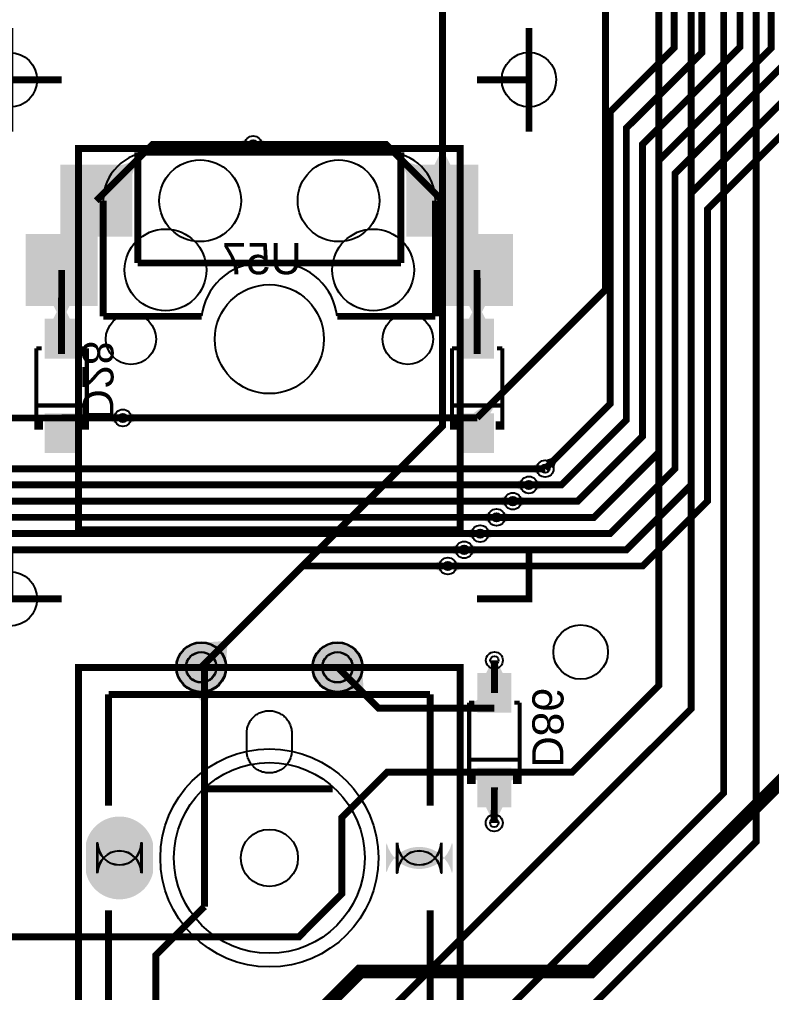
# Model space of a CAD drawing. Header units: millimetres. Extents: x 18 to 178, y 1 to 150.
# Drawn here: x 133.71 to 161.3, y 53.4 to 89.12 of the extents above; entities that cross this region are included whole.
import ezdxf

# ---------------------------------------------------------------- set-up
doc = ezdxf.new("R2010")
doc.units = ezdxf.units.MM
for name, color, linetype, true_color in [('BottomLayer', 7, 'Continuous', 0x0000ff), ('BottomPasteMaskLayer', 7, 'Continuous', 0x800000), ('BottomSilkLayer', 7, 'Continuous', 0x66cc33), ('BottomSolderMaskLayer', 7, 'Continuous', 0xaa00ff), ('Document', 7, 'Continuous', 0xffffff), ('Hole', 7, 'Continuous', 0x222222), ('Multi-Layer', 7, 'Continuous', 0xc0c0c0), ('TopLayer', 7, 'Continuous', 0xff0000), ('TopPasteMaskLayer', 7, 'Continuous', 0x808080), ('TopSilkLayer', 7, 'Continuous', 0xffcc00), ('TopSolderMaskLayer', 7, 'Continuous', 0x800080)]:
    doc.layers.add(name, color=color, linetype=linetype, true_color=true_color)
doc.styles.get("Standard").update_dxf_attribs({"font": 'arial.ttf'})

msp = doc.modelspace()

# ---------------------------------------------------------------- hatches: boundary and pattern name
at = {"layer": 'BottomLayer'}
for points in [[(142.488, 84.304), (142.488, 84.769), (142.705, 84.663), (142.705, 84.409)], [(148.91, 83.736), (149.545, 83.736), (149.355, 84.117), (149.101, 84.117)], [(147.959, 83.286), (148.407, 83.736), (148.003, 83.871), (147.824, 83.691)], [(150.499, 81.196), (147.958, 81.196), (147.958, 83.736), (150.499, 83.736)], [(136.528, 78.656), (133.988, 78.656), (133.988, 81.196), (136.528, 81.196)], [(149.545, 81.196), (148.91, 81.196), (149.101, 80.815), (149.355, 80.815)], [(135.573, 78.656), (134.938, 78.656), (135.128, 78.275), (135.382, 78.275)], [(135.572, 78.104), (134.937, 78.104), (135.128, 78.485), (135.382, 78.485)], [(135.853, 76.704), (135.853, 78.104), (134.653, 78.104), (134.653, 76.704)], [(137.3, 74.261), (137.299, 74.726), (137.082, 74.621), (137.082, 74.367)], [(135.853, 73.234), (135.853, 74.634), (134.653, 74.634), (134.653, 73.234)], [(135.853, 74.178), (135.853, 74.634), (136.234, 74.622), (136.234, 74.368)], [(153.308, 72.61), (152.98, 72.939), (153.209, 73.018), (153.388, 72.838)], [(152.609, 71.802), (152.609, 72.267), (152.826, 72.162), (152.826, 71.908)], [(152.013, 71.207), (152.013, 71.672), (152.23, 71.566), (152.23, 71.312)], [(151.418, 71.076), (151.418, 70.611), (151.635, 70.716), (151.635, 70.97)], [(150.823, 70.016), (150.823, 70.481), (151.04, 70.375), (151.04, 70.121)], [(150.228, 69.421), (150.227, 69.886), (150.444, 69.782), (150.445, 69.528)], [(149.632, 68.825), (149.632, 69.29), (149.849, 69.185), (149.849, 68.931)], [(140.323, 66.241), (141.277, 65.286), (141.335, 66.119), (141.156, 66.299)], [(151.453, 65.102), (150.818, 65.102), (151.008, 65.483), (151.262, 65.483)], [(150.903, 65.391), (151.368, 65.391), (151.262, 65.174), (151.008, 65.174)], [(151.735, 63.702), (151.735, 65.102), (150.535, 65.102), (150.535, 63.702)], [(139.764, 64.685), (141.108, 64.816), (140.624, 64.136), (140.37, 64.111)], [(151.735, 60.232), (151.735, 61.632), (150.535, 61.632), (150.535, 60.232)], [(150.815, 60.232), (151.45, 60.232), (151.258, 59.851), (151.004, 59.851)], [(151.364, 59.831), (150.899, 59.833), (151.005, 60.049), (151.259, 60.048)]]:
    msp.add_hatch(color=256, dxfattribs=at).paths.add_polyline_path(points)
at = {"layer": 'BottomPasteMaskLayer'}
for points in [[(150.499, 81.196), (147.958, 81.196), (147.958, 83.736), (150.499, 83.736)], [(136.528, 78.656), (133.988, 78.656), (133.988, 81.196), (136.528, 81.196)], [(135.853, 76.704), (135.853, 78.104), (134.653, 78.104), (134.653, 76.704)], [(135.853, 73.234), (135.853, 74.634), (134.653, 74.634), (134.653, 73.234)], [(151.735, 63.702), (151.735, 65.102), (150.535, 65.102), (150.535, 63.702)], [(151.735, 60.232), (151.735, 61.632), (150.535, 61.632), (150.535, 60.232)]]:
    msp.add_hatch(color=256, dxfattribs=at).paths.add_polyline_path(points)
at = {"layer": 'BottomSilkLayer'}
for points in [[(134.25, 74.369), (134.57, 74.369), (134.57, 74.064), (134.25, 74.064)], [(136.255, 74.369), (135.935, 74.369), (135.935, 74.064), (136.255, 74.064)], [(150.133, 61.367), (150.453, 61.367), (150.453, 61.062), (150.133, 61.062)], [(152.138, 61.367), (151.818, 61.367), (151.818, 61.062), (152.138, 61.062)]]:
    msp.add_hatch(color=256, dxfattribs=at).paths.add_polyline_path(points)
at = {"layer": 'BottomSolderMaskLayer'}
for points in [[(150.549, 81.145), (147.908, 81.145), (147.908, 83.787), (150.549, 83.787)], [(136.579, 78.605), (133.938, 78.605), (133.938, 81.247), (136.579, 81.247)], [(135.875, 76.675), (135.875, 78.134), (134.631, 78.134), (134.631, 76.675)], [(135.875, 73.205), (135.875, 74.664), (134.631, 74.664), (134.631, 73.205)], [(139.453, 65.343, 1), (141.304, 65.343, 1)], [(144.453, 65.343, 1), (146.304, 65.343, 1)], [(151.757, 63.672), (151.757, 65.132), (150.514, 65.132), (150.514, 63.672)], [(151.757, 60.202), (151.757, 61.662), (150.514, 61.662), (150.514, 60.202)], [(138.604, 57.785, -0.785398), (136.153, 57.785), (136.153, 58.901, -0.785398), (138.604, 58.901)], [(149.604, 58.901, -0.785398), (147.153, 58.901), (147.153, 57.785, -0.785398), (149.604, 57.785)]]:
    msp.add_hatch(color=256, dxfattribs=at).paths.add_polyline_path(points)
at = {"layer": 'Document'}
for points in [[(135.349, 77.704), (135.157, 77.704), (135.157, 76.936), (135.349, 76.936)], [(150.407, 77.704), (150.599, 77.704), (150.599, 76.936), (150.407, 76.936)], [(134.869, 77.416), (134.869, 77.224), (135.637, 77.224), (135.637, 77.416)], [(150.887, 77.416), (150.887, 77.224), (150.119, 77.224), (150.119, 77.416)], [(135.38, 73.637), (135.188, 73.637), (135.188, 74.405), (135.38, 74.405)], [(150.376, 73.637), (150.568, 73.637), (150.568, 74.405), (150.376, 74.405)], [(151.231, 64.702), (151.039, 64.702), (151.039, 63.934), (151.231, 63.934)], [(151.039, 64.702), (151.231, 64.702), (151.231, 63.934), (151.039, 63.934)], [(150.751, 64.414), (150.751, 64.222), (151.519, 64.222), (151.519, 64.414)], [(151.519, 64.414), (151.519, 64.222), (150.751, 64.222), (150.751, 64.414)], [(151.008, 60.635), (151.2, 60.635), (151.2, 61.403), (151.008, 61.403)], [(151.262, 60.635), (151.07, 60.635), (151.07, 61.403), (151.262, 61.403)]]:
    msp.add_hatch(color=256, dxfattribs=at).paths.add_polyline_path(points)
at = {"layer": 'Multi-Layer'}
for points in [[(139.479, 65.343, 1), (141.279, 65.343, 1)], [(144.479, 65.343, 1), (146.279, 65.343, 1)], [(138.579, 57.793, -0.785398), (136.179, 57.793), (136.179, 58.893, -0.785398), (138.579, 58.893)], [(149.579, 58.893, -0.785398), (147.179, 58.893), (147.179, 57.793, -0.785398), (149.579, 57.793)]]:
    msp.add_hatch(color=256, dxfattribs=at).paths.add_polyline_path(points)
at = {"layer": 'TopLayer'}
for points in [[(142.078, 84.304), (142.078, 84.769), (141.861, 84.663), (141.861, 84.409)], [(135.258, 81.196), (137.798, 81.196), (137.798, 83.736), (135.258, 83.736)], [(137.346, 83.736), (137.799, 83.29), (137.933, 83.692), (137.752, 83.871)], [(149.228, 78.656), (151.769, 78.656), (151.769, 81.196), (149.228, 81.196)], [(150.183, 78.656), (150.818, 78.656), (150.629, 78.275), (150.375, 78.275)], [(150.185, 78.104), (150.82, 78.104), (150.628, 78.485), (150.374, 78.485)], [(149.903, 76.704), (149.903, 78.104), (151.103, 78.104), (151.103, 76.704)], [(150.327, 74.634), (150.962, 74.634), (151.205, 75.015), (150.845, 75.015)], [(137.3, 74.261), (137.299, 74.726), (137.082, 74.62), (137.083, 74.366)], [(137.71, 74.726), (137.709, 74.261), (137.926, 74.366), (137.927, 74.62)], [(149.903, 74.178), (149.903, 74.634), (149.522, 74.623), (149.522, 74.369)], [(149.903, 73.234), (149.903, 74.634), (151.103, 74.634), (151.103, 73.234)], [(152.794, 72.397), (152.793, 72.862), (152.577, 72.756), (152.577, 72.502)], [(152.199, 71.802), (152.199, 72.267), (151.982, 72.162), (151.982, 71.908)], [(151.604, 71.672), (151.603, 71.207), (151.386, 71.313), (151.386, 71.567)], [(151.008, 70.611), (151.008, 71.076), (150.791, 70.971), (150.791, 70.717)], [(150.412, 70.016), (150.412, 70.481), (150.195, 70.375), (150.195, 70.121)], [(149.817, 69.421), (149.817, 69.886), (149.6, 69.78), (149.6, 69.526)], [(149.222, 68.825), (149.222, 69.29), (149.005, 69.185), (149.005, 68.931)], [(140.322, 66.241), (141.277, 65.287), (141.335, 66.119), (141.155, 66.299)], [(145.322, 64.445), (146.277, 65.399), (146.335, 64.566), (146.155, 64.387)], [(150.818, 65.102), (151.453, 65.102), (151.262, 65.483), (151.008, 65.483)], [(150.903, 65.391), (151.368, 65.391), (151.262, 65.174), (151.008, 65.174)], [(150.535, 63.702), (150.535, 65.102), (151.735, 65.102), (151.735, 63.702)], [(150.535, 63.702), (150.535, 64.155), (150.154, 63.965), (150.154, 63.711)], [(150.535, 61.176), (150.535, 61.632), (150.154, 61.621), (150.154, 61.367)], [(150.535, 60.232), (150.535, 61.632), (151.735, 61.632), (151.735, 60.232)], [(151.735, 61.632), (151.735, 61.176), (152.116, 61.367), (152.116, 61.621)], [(151.45, 60.232), (150.815, 60.232), (151.004, 59.851), (151.258, 59.851)], [(151.364, 59.831), (150.899, 59.833), (151.005, 60.049), (151.259, 60.048)]]:
    msp.add_hatch(color=256, dxfattribs=at).paths.add_polyline_path(points)
at = {"layer": 'TopPasteMaskLayer'}
for points in [[(135.258, 81.196), (137.798, 81.196), (137.798, 83.736), (135.258, 83.736)], [(149.228, 78.656), (151.769, 78.656), (151.769, 81.196), (149.228, 81.196)], [(149.903, 76.704), (149.903, 78.104), (151.103, 78.104), (151.103, 76.704)], [(149.903, 73.234), (149.903, 74.634), (151.103, 74.634), (151.103, 73.234)], [(150.535, 63.702), (150.535, 65.102), (151.735, 65.102), (151.735, 63.702)], [(150.535, 60.232), (150.535, 61.632), (151.735, 61.632), (151.735, 60.232)]]:
    msp.add_hatch(color=256, dxfattribs=at).paths.add_polyline_path(points)
at = {"layer": 'TopSilkLayer'}
for points in [[(149.501, 74.369), (149.82, 74.369), (149.82, 74.064), (149.501, 74.064)], [(151.505, 74.369), (151.185, 74.369), (151.185, 74.064), (151.505, 74.064)], [(150.133, 61.367), (150.453, 61.367), (150.453, 61.062), (150.133, 61.062)], [(152.138, 61.367), (151.818, 61.367), (151.818, 61.062), (152.138, 61.062)]]:
    msp.add_hatch(color=256, dxfattribs=at).paths.add_polyline_path(points)
at = {"layer": 'TopSolderMaskLayer'}
for points in [[(135.208, 81.145), (137.849, 81.145), (137.849, 83.787), (135.208, 83.787)], [(149.178, 78.605), (151.819, 78.605), (151.819, 81.247), (149.178, 81.247)], [(149.881, 76.675), (149.881, 78.134), (151.125, 78.134), (151.125, 76.675)], [(149.881, 73.205), (149.881, 74.664), (151.125, 74.664), (151.125, 73.205)], [(139.453, 65.343, 1), (141.304, 65.343, 1)], [(144.453, 65.343, 1), (146.304, 65.343, 1)], [(150.514, 63.672), (150.514, 65.132), (151.757, 65.132), (151.757, 63.672)], [(150.514, 60.202), (150.514, 61.662), (151.757, 61.662), (151.757, 60.202)], [(138.604, 57.785, -0.785398), (136.153, 57.785), (136.153, 58.901, -0.785398), (138.604, 58.901)], [(149.604, 58.901, -0.785398), (147.153, 58.901), (147.153, 57.785, -0.785398), (149.604, 57.785)]]:
    msp.add_hatch(color=256, dxfattribs=at).paths.add_polyline_path(points)

# ---------------------------------------------------------------- linework, layer by layer
at = {"layer": 'BottomLayer'}
for points, const_width in [([(164.981, 111.76), (164.211, 111.76), (157.734, 105.283), (157.734, 88.082), (155.38, 85.728), (155.38, 75.011), (153, 72.629)], 0.254), ([(152.404, 72.035), (153.594, 72.035), (155.976, 74.416), (155.976, 85.132), (158.75, 87.906), (158.75, 104.14), (161.29, 106.68), (164.982, 106.68)], 0.254), ([(164.982, 104.14), (161.163, 104.14), (160.147, 103.124), (160.147, 88.113), (156.571, 84.536), (156.571, 73.82), (154.19, 71.439), (151.808, 71.439)], 0.254), ([(149.228, 101.516), (149.228, 82.466)], 0.254), ([(151.214, 70.843), (154.785, 70.843), (157.165, 73.226), (157.165, 83.942), (161.29, 88.067), (161.29, 100.33), (162.56, 101.6), (164.982, 101.6)], 0.254), ([(164.982, 99.06), (162.433, 96.512), (162.433, 88.138), (157.761, 83.466), (157.761, 72.63), (155.38, 70.248), (150.617, 70.248)], 0.254), ([(150.023, 69.655), (155.977, 69.655), (158.357, 72.035), (158.357, 82.751), (163.449, 87.844), (163.449, 92.964), (164.465, 93.98), (164.982, 93.98)], 0.254), ([(164.982, 91.399), (164.982, 88.185), (158.952, 82.155), (158.952, 71.439), (156.571, 69.058), (149.427, 69.058)], 0.254), ([(149.228, 82.466), (147.158, 84.536), (142.283, 84.536)], 0.254), ([(149.228, 82.466), (149.228, 74.194), (140.378, 65.342)], 0.254), ([(135.258, 79.926), (135.253, 76.84)], 0.254), ([(135.253, 74.496), (137.503, 74.493)], 0.254), ([(162.052, 69.107), (162.052, 61.551), (154.677, 54.175), (146.211, 54.175), (142.879, 50.843)], 0.508), ([(151.135, 64.402), (151.135, 65.596)], 0.254), ([(140.497, 65.486), (140.498, 56.556)], 0.254), ([(151.13, 59.627), (151.135, 60.932)], 0.254), ([(146.452, 36.314), (146.452, 41.077), (138.712, 48.816), (138.712, 54.77), (140.498, 56.556)], 0.254)]:
    msp.add_lwpolyline(points, dxfattribs=dict(at, const_width=const_width))
at = {"layer": 'BottomSilkLayer', "const_width": 0.152}
for points in [[(134.326, 74.293), (134.326, 77.046)], [(134.326, 77.046), (134.52, 77.046)], [(136.179, 77.046), (135.986, 77.046)], [(136.179, 74.293), (136.179, 77.046)], [(136.129, 74.953), (134.377, 74.953)], [(150.209, 61.291), (150.209, 64.043)], [(150.209, 64.043), (150.402, 64.043)], [(152.062, 64.043), (151.869, 64.043)], [(152.062, 61.291), (152.062, 64.043)], [(152.012, 61.95), (150.259, 61.95)]]:
    msp.add_lwpolyline(points, dxfattribs=at)
at = {"layer": 'BottomSolderMaskLayer'}
for points in [[(136.561, 57.785), (136.561, 58.901)], [(138.195, 57.785), (138.195, 58.901)], [(147.561, 58.901), (147.561, 57.785)], [(149.195, 58.901), (149.195, 57.785)]]:
    msp.add_lwpolyline(points, close=True, dxfattribs=at)
for centre, radius in [((140.379, 65.343), 0.925), ((145.379, 65.343), 0.925), ((140.378, 65.343), 0.566), ((145.378, 65.343), 0.566)]:
    msp.add_circle(centre, radius, dxfattribs=at)
for centre, start, end in [((137.378, 58.901), 180, 360), ((137.378, 57.785), 360, 180), ((148.378, 58.901), 180, 0), ((148.378, 57.785), 0, 180)]:
    msp.add_arc(centre, 0.817, start, end, dxfattribs=at)
at = {"layer": 'Document', "const_width": 0.254}
for points in [[(133.353, 88.806), (133.353, 86.901), (135.258, 86.901)], [(135.258, 86.901), (133.353, 86.901), (133.353, 88.806)], [(150.499, 86.901), (152.404, 86.901), (152.404, 88.806)], [(152.404, 88.806), (152.404, 86.901), (150.499, 86.901)], [(135.258, 86.902), (133.353, 86.902), (133.353, 84.997)], [(133.353, 84.997), (133.353, 86.902), (135.258, 86.902)], [(152.404, 84.997), (152.404, 86.902), (150.499, 86.902)], [(150.499, 86.902), (152.404, 86.902), (152.404, 84.997)], [(147.196, 84.244), (138.052, 84.244)], [(138.052, 80.18), (138.052, 84.244)], [(138.56, 84.244), (147.704, 84.244)], [(147.704, 80.18), (147.704, 84.244)], [(136.782, 78.224), (136.782, 82.466)], [(148.974, 78.224), (148.974, 82.466)], [(138.052, 80.18), (143.285, 80.18)], [(147.704, 80.18), (142.472, 80.18)], [(140.389, 78.224), (136.782, 78.224)], [(145.368, 78.224), (148.974, 78.224)], [(133.353, 69.757), (133.353, 67.852), (135.258, 67.852)], [(135.258, 67.852), (133.353, 67.852), (133.353, 69.757)], [(150.499, 67.852), (152.404, 67.852), (152.404, 69.757)], [(152.404, 69.757), (152.404, 67.852), (150.499, 67.852)]]:
    msp.add_lwpolyline(points, dxfattribs=at)
for points in [[(149.878, 84.386), (135.878, 84.386), (135.878, 70.386), (149.878, 70.386), (149.878, 84.386)], [(135.878, 84.386), (149.878, 84.386), (149.878, 70.386), (135.878, 70.386), (135.878, 84.386)], [(135.879, 84.385), (149.878, 84.385), (149.878, 70.386), (135.879, 70.386), (135.879, 84.385)], [(135.879, 65.336), (149.878, 65.336), (149.878, 51.336), (135.879, 51.336), (135.879, 65.336)]]:
    msp.add_lwpolyline(points, close=True, dxfattribs=at)
at = {"layer": 'Document'}
for centre, radius, start, end in [((138.552, 82.474), 1.769, 89.7213, 180.2787), ((147.205, 82.474), 1.769, 359.7213, 90), ((142.593, 77.964), 2.219, 93.1216, 173.2761), ((143.164, 77.964), 2.219, 6.7239, 86.8784)]:
    msp.add_arc(centre, radius, start, end, dxfattribs=at)
at = {"layer": 'Hole'}
for centre in [(142.283, 84.536), (137.504, 74.494), (152.999, 72.63), (152.404, 72.035), (151.808, 71.439), (151.213, 70.844), (150.617, 70.248), (150.022, 69.653), (149.427, 69.058), (151.135, 65.596), (151.13, 59.627)]:
    msp.add_circle(centre, 0.155, dxfattribs=at)
at = {"layer": 'Multi-Layer'}
for points in [[(142.048, 62.223), (142.048, 62.985), (142.053, 63.026), (142.059, 63.066), (142.067, 63.107), (142.078, 63.147), (142.09, 63.186), (142.104, 63.224), (142.12, 63.262), (142.138, 63.299), (142.158, 63.335), (142.18, 63.37), (142.203, 63.404), (142.228, 63.437), (142.255, 63.469), (142.283, 63.499), (142.312, 63.527), (142.343, 63.554), (142.375, 63.58), (142.409, 63.604), (142.443, 63.626), (142.479, 63.647), (142.516, 63.665), (142.553, 63.682), (142.592, 63.697), (142.631, 63.71), (142.67, 63.721), (142.71, 63.731), (142.751, 63.738), (142.792, 63.743), (142.833, 63.746), (142.874, 63.747), (142.915, 63.746), (142.956, 63.743), (142.997, 63.738), (143.038, 63.731), (143.078, 63.721), (143.117, 63.71), (143.156, 63.697), (143.195, 63.682), (143.232, 63.665), (143.269, 63.647), (143.304, 63.626), (143.339, 63.604), (143.373, 63.58), (143.405, 63.554), (143.436, 63.527), (143.465, 63.499), (143.493, 63.469), (143.52, 63.437), (143.545, 63.404), (143.568, 63.37), (143.59, 63.335), (143.61, 63.299), (143.628, 63.262), (143.644, 63.224), (143.658, 63.186), (143.67, 63.147), (143.681, 63.107), (143.689, 63.066), (143.695, 63.026), (143.699, 62.985), (143.699, 62.223), (143.695, 62.182), (143.689, 62.141), (143.681, 62.101), (143.67, 62.061), (143.658, 62.022), (143.644, 61.983), (143.628, 61.945), (143.61, 61.908), (143.59, 61.872), (143.568, 61.837), (143.545, 61.803), (143.52, 61.771), (143.493, 61.739), (143.465, 61.709), (143.436, 61.68), (143.405, 61.653), (143.373, 61.628), (143.339, 61.604), (143.304, 61.582), (143.269, 61.561), (143.232, 61.542), (143.195, 61.525), (143.156, 61.51), (143.117, 61.497), (143.078, 61.486), (143.038, 61.477), (142.997, 61.47), (142.956, 61.465), (142.915, 61.462), (142.874, 61.461), (142.833, 61.462), (142.792, 61.465), (142.751, 61.47), (142.71, 61.477), (142.67, 61.486), (142.631, 61.497), (142.592, 61.51), (142.553, 61.525), (142.516, 61.542), (142.479, 61.561), (142.443, 61.582), (142.409, 61.604), (142.375, 61.628), (142.343, 61.653), (142.312, 61.68), (142.283, 61.709), (142.255, 61.739), (142.228, 61.771), (142.203, 61.803), (142.18, 61.837), (142.158, 61.872), (142.138, 61.908), (142.12, 61.945), (142.104, 61.983), (142.09, 62.022), (142.078, 62.061), (142.067, 62.101), (142.059, 62.141), (142.053, 62.182), (142.048, 62.223)], [(136.578, 57.793), (136.578, 58.893)], [(138.178, 57.793), (138.178, 58.893)], [(147.578, 58.893), (147.578, 57.793)], [(149.178, 58.893), (149.178, 57.793)]]:
    msp.add_lwpolyline(points, close=True, dxfattribs=at)
for centre, radius in [((133.354, 86.902), 1), ((152.403, 86.911), 1), ((142.283, 84.536), 0.31), ((140.339, 82.466), 1.5), ((145.419, 82.466), 1.5), ((139.069, 79.926), 1.5), ((146.689, 79.926), 1.5), ((142.879, 77.386), 2), ((142.879, 77.386), 2), ((137.799, 77.386), 0.925), ((137.799, 77.386), 0.925), ((147.959, 77.386), 0.925), ((147.959, 77.386), 0.925), ((137.504, 74.494), 0.31), ((152.999, 72.63), 0.31), ((152.404, 72.035), 0.31), ((151.808, 71.439), 0.31), ((151.213, 70.844), 0.31), ((150.617, 70.248), 0.31), ((150.022, 69.653), 0.31), ((149.427, 69.058), 0.31), ((133.354, 67.852), 1), ((154.3, 65.9), 1), ((140.379, 65.343), 0.9), ((145.379, 65.343), 0.9), ((140.378, 65.343), 0.55), ((145.378, 65.343), 0.55), ((151.135, 65.596), 0.31), ((151.13, 59.627), 0.31), ((142.879, 58.343), 1.05)]:
    msp.add_circle(centre, radius, dxfattribs=at)
for centre, start, end in [((137.378, 58.893), 180, 360), ((137.378, 57.793), 360, 180), ((148.378, 58.893), 180, 0), ((148.378, 57.793), 0, 180)]:
    msp.add_arc(centre, 0.8, start, end, dxfattribs=at)
at = {"layer": 'TopLayer', "const_width": 0.254}
for points in [[(142.283, 40.482), (160.739, 58.938), (160.739, 98.573), (155.212, 104.1)], [(140.378, 50.843), (143, 48.222), (147.046, 48.222), (159.548, 60.724), (159.548, 97.224), (155.212, 101.56)], [(145.379, 50.843), (158.357, 63.821), (158.357, 95.874), (155.212, 99.019)], [(151.135, 61.494), (153.993, 61.494), (157.165, 64.666), (157.165, 91.984), (155.212, 93.94)], [(150.505, 74.496), (155.212, 79.202), (155.212, 91.4)], [(136.528, 82.466), (138.598, 84.536), (142.283, 84.536)], [(150.498, 79.926), (150.505, 76.84)], [(43.127, 66.939), (43.688, 67.501), (55.999, 67.501), (59.939, 71.44), (61.321, 71.44), (64.882, 74.999), (89.637, 74.999), (91.433, 76.797), (97.719, 76.797), (98.91, 75.606), (103.175, 75.606), (106.152, 72.629), (153, 72.629)], [(53.98, 66.48), (56.358, 66.48), (59.53, 69.652), (63.701, 69.652), (68.55, 74.501), (91.318, 74.501), (92.423, 75.606), (96.873, 75.606), (100.447, 72.035), (152.403, 72.035)], [(131.453, 74.493), (137.503, 74.493)], [(137.503, 74.493), (150.505, 74.496)], [(73.028, 73.752), (73.028, 72.233), (75.011, 70.249), (77.391, 70.249), (78.583, 71.44), (91.031, 71.44), (93.414, 69.058), (97.854, 69.058), (100.236, 71.44), (151.808, 71.44)], [(101.6, 70.069), (105.194, 70.069), (105.968, 70.844), (151.213, 70.844)], [(111.11, 69.106), (112.252, 70.248), (150.617, 70.248)], [(130.179, 68.917), (130.915, 69.653), (150.022, 69.653)], [(140.379, 65.343), (144.094, 69.058), (149.427, 69.058)], [(151.135, 64.402), (151.135, 65.596)], [(145.38, 65.342), (146.883, 63.838), (151.135, 63.838)], [(131.448, 55.443), (143.96, 55.443), (145.537, 57.023), (145.537, 59.825), (147.206, 61.494), (151.135, 61.494)], [(151.13, 59.627), (151.135, 60.932)]]:
    msp.add_lwpolyline(points, dxfattribs=at)
at = {"layer": 'TopSilkLayer'}
for points, const_width in [([(149.577, 74.293), (149.577, 77.046)], 0.152), ([(149.577, 77.046), (149.77, 77.046)], 0.152), ([(151.429, 77.046), (151.236, 77.046)], 0.152), ([(151.429, 74.293), (151.429, 77.046)], 0.152), ([(149.627, 74.953), (151.379, 74.953)], 0.152), ([(136.978, 64.343), (148.778, 64.343)], 0.254), ([(136.978, 64.343), (136.978, 60.267)], 0.254), ([(148.778, 64.343), (148.778, 60.267)], 0.254), ([(150.209, 61.291), (150.209, 64.043)], 0.152), ([(150.209, 64.043), (150.402, 64.043)], 0.152), ([(152.062, 64.043), (151.869, 64.043)], 0.152), ([(152.062, 61.291), (152.062, 64.043)], 0.152), ([(150.259, 61.95), (152.012, 61.95)], 0.152), ([(140.468, 60.883), (145.198, 60.883)], 0.254), ([(136.978, 56.419), (136.978, 52.413)], 0.254), ([(148.778, 56.419), (148.778, 52.343)], 0.254)]:
    msp.add_lwpolyline(points, dxfattribs=dict(at, const_width=const_width))
for radius in [4, 3.5]:
    msp.add_circle((142.879, 58.343), radius, dxfattribs=at)
at = {"layer": 'TopSolderMaskLayer'}
for points in [[(136.561, 57.785), (136.561, 58.901)], [(138.195, 57.785), (138.195, 58.901)], [(147.561, 58.901), (147.561, 57.785)], [(149.195, 58.901), (149.195, 57.785)]]:
    msp.add_lwpolyline(points, close=True, dxfattribs=at)
for centre, radius in [((140.379, 65.343), 0.925), ((145.379, 65.343), 0.925), ((140.378, 65.343), 0.566), ((145.378, 65.343), 0.566)]:
    msp.add_circle(centre, radius, dxfattribs=at)
for centre, start, end in [((137.378, 58.901), 180, 360), ((137.378, 57.785), 360, 180), ((148.378, 58.901), 180, 0), ((148.378, 57.785), 0, 180)]:
    msp.add_arc(centre, 0.817, start, end, dxfattribs=at)

# ---------------------------------------------------------------- texts
at = {"layer": 'BottomSilkLayer', "text_generation_flag": 2}
msp.add_text('U57', height=1.143, dxfattribs=at).set_placement((144.069, 79.767))
for s, p in [('D28', (136.015, 74.397)), ('D86', (152.527, 61.659))]:
    msp.add_text(s, height=1.143, rotation=270, dxfattribs=at).set_placement(p)

doc.saveas('drawing.dxf')
